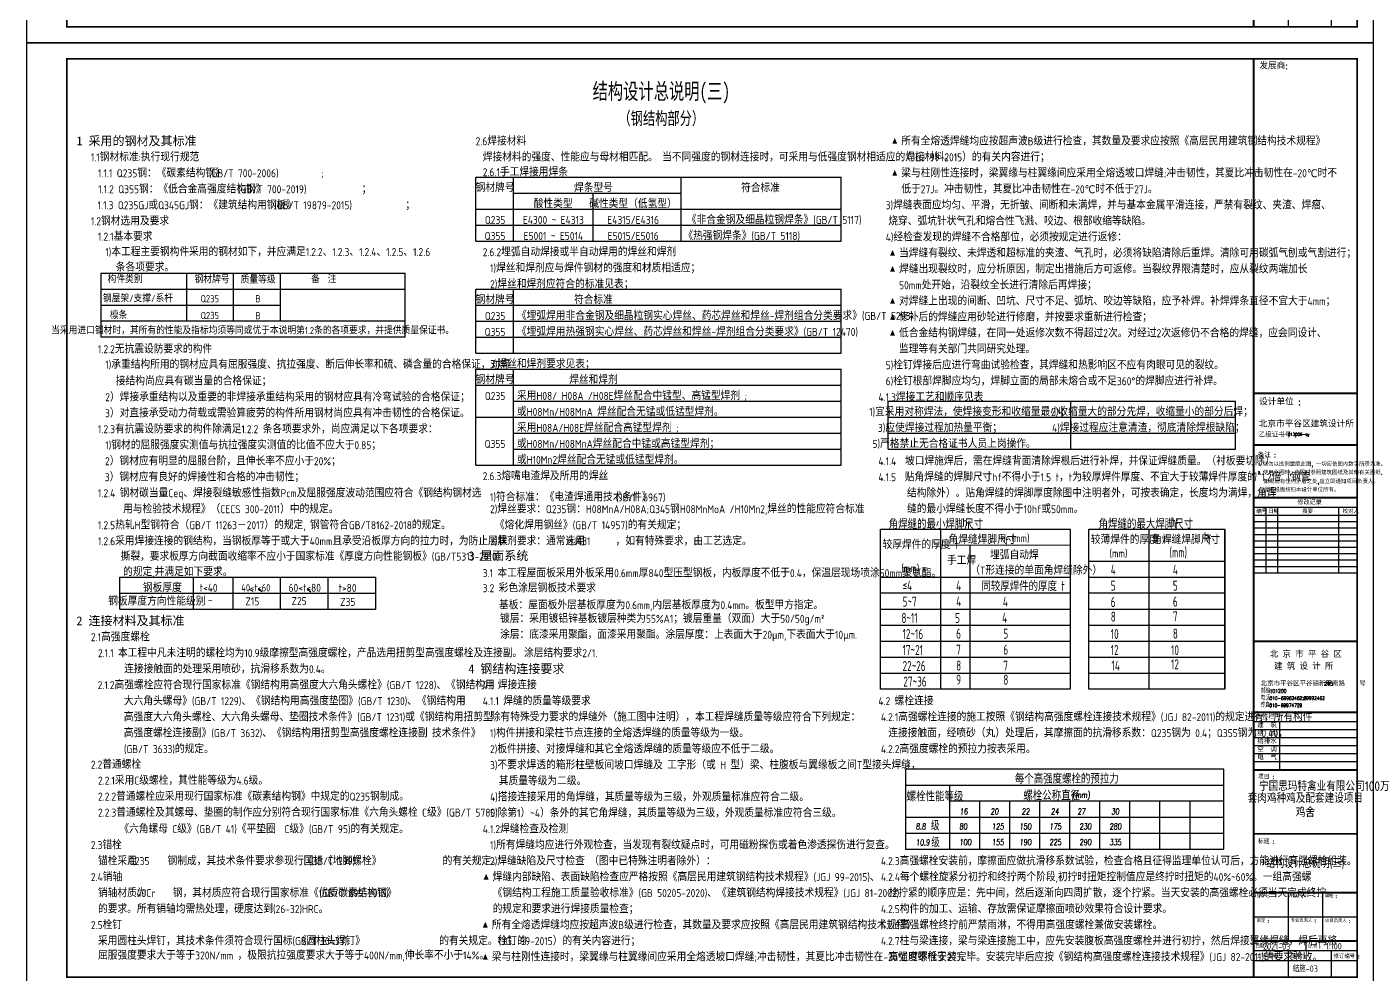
# Model space of a CAD drawing. Extents: x -159214 to 158333, y 7819 to 689505.
# Drawn here: x 24683 to 108783, y 446407 to 505619 of the extents above; entities that cross this region are included whole.
import ezdxf
from ezdxf.enums import TextEntityAlignment as Align

# ---------------------------------------------------------------- set-up
doc = ezdxf.new("R2010")
doc.units = 0
doc.header["$LTSCALE"] = 1000
doc.layers.get('0').update_dxf_attribs({"linetype": 'CONTINUOUS'})
for name, color, linetype in [('1邓-STWM_WJ_THICK', 2, 'CONTINUOUS'), ('BIAOGE-1', 7, 'CONTINUOUS'), ('BIAOGE-HZ2', 7, 'CONTINUOUS'), ('d-檩条布置', 7, 'CONTINUOUS'), ('HZ', 7, 'CONTINUOUS'), ('MOUNT', 3, 'CONTINUOUS'), ('PUB_DWGN', 7, 'CONTINUOUS'), ('PUB_TEXT', 7, 'CONTINUOUS'), ('PUB_TITLE', 4, 'CONTINUOUS'), ('SM-HZ4', 3, 'CONTINUOUS')]:
    doc.layers.add(name, color=color, linetype=linetype)
doc.layers.add('S-ANNO-TEXT', color=7, linetype='CONTINUOUS', lineweight=0)
doc.styles.add('-GBCBIGGBENOR', font='GBENOR.shx', dxfattribs={"bigfont": 'GBCBIG.shx'})
doc.styles.add('-黑体', font='SIMHEI.TTF')
doc.styles.add('H', font='simplex_.ttf', dxfattribs={"width": 0.75})
doc.styles.add('HZTXT', font='romans', dxfattribs={"bigfont": 'hztxt'})
doc.styles.add('R', font='ROMAND', dxfattribs={"width": 0.7, "oblique": 10})
doc.styles.add('title_font', font='GBENOR.shx', dxfattribs={"bigfont": 'GBCBIG.shx'})
doc.styles.add('TKHZ', font='simplex.shx', dxfattribs={"bigfont": 'hztxt.shx'})
doc.styles.add('TKHZ1', font='romant.shx', dxfattribs={"bigfont": 'hzst.shx'})
doc.styles.add('TSSD_Dimension', font='tssdeng.shx', dxfattribs={"width": 0.7, "bigfont": 'Hztxt.shx'})
doc.styles.add('TSSD_NORM', font='tssdeng.shx', dxfattribs={"bigfont": 'hztxt.shx'})

# ---------------------------------------------------------------- blocks, each defined once
blk = doc.blocks.new('A1结构')
at = {"layer": 'MOUNT', "color": 5, "linetype": 'Continuous'}
for p, q in [((766.38, -583.57), (766.38, -10)), ((766.78, -583.57), (766.78, -10)), ((766.78, -218.72), (831, -218.72)), ((766.78, -219.12), (831, -219.12)), ((766.78, -251.06), (831, -251.06)), ((766.78, -251.46), (831, -251.46)), ((766.78, -284.05), (831, -284.05)), ((766.78, -284.45), (831, -284.45)), ((766.78, -373.84), (831, -373.84)), ((766.78, -374.24), (831, -374.24)), ((766.78, -418.27), (831, -418.27)), ((766.78, -418.67), (831, -418.67)), ((766.78, -454.14), (831, -454.14)), ((766.78, -454.54), (831, -454.54)), ((831, -494.34), (766.78, -494.34)), ((831, -494.74), (766.78, -494.74)), ((831, -531.2), (766.78, -531.2)), ((831, -531.6), (766.78, -531.6)), ((831, -561.4), (766.78, -561.4)), ((831, -561.68), (766.78, -561.68)), ((831, -567.68), (766.78, -567.68))]:
    blk.add_line(p, q, dxfattribs=at)
at = {"layer": 'MOUNT', "color": 4, "linetype": 'Continuous'}
for p, q in [((766.78, -290.24), (831, -290.24)), ((766.78, -295.24), (831, -295.24))]:
    blk.add_line(p, q, dxfattribs=at)
at = {"layer": 'MOUNT', "color": 3, "linetype": 'Continuous'}
for p, q in [((774.22, -331.24), (774.22, -290.24)), ((781.49, -331.24), (781.49, -290.24)), ((819.67, -331.24), (819.67, -290.24)), ((766.78, -299.24), (831, -299.24)), ((766.78, -303.24), (831, -303.24)), ((766.78, -307.24), (831, -307.24)), ((766.78, -311.24), (831, -311.24)), ((766.78, -315.24), (831, -315.24)), ((766.78, -319.24), (831, -319.24)), ((766.78, -323.24), (831, -323.24)), ((766.78, -327.24), (831, -327.24)), ((766.78, -331.24), (831, -331.24))]:
    blk.add_line(p, q, dxfattribs=at)
at = {"layer": 'MOUNT', "color": 3}
for p, q in [((766.78, -424.21), (831, -424.21)), ((782.59, -423.81), (782.59, -453.74)), ((766.78, -429.21), (831, -429.21)), ((766.78, -434.21), (831, -434.21)), ((766.78, -439.21), (831, -439.21)), ((766.78, -444.21), (831, -444.21)), ((766.78, -449.21), (831, -449.21))]:
    blk.add_line(p, q, dxfattribs=at)
at = {"layer": 'MOUNT', "color": 2, "linetype": 'Continuous'}
for p, q in [((788.19, -561.4), (788.19, -531.6)), ((809.59, -561.4), (809.59, -531.6)), ((831, -546.5), (766.78, -546.5)), ((798.89, -561.68), (798.89, -567.68)), ((788.19, -583.57), (788.19, -567.68)), ((814.93, -583.57), (814.93, -567.68)), ((831, -573.73), (766.78, -573.73))]:
    blk.add_line(p, q, dxfattribs=at)
at = {"layer": 'PUB_TITLE'}
blk.add_lwpolyline([(0, -594), (0, 0), (841, 0), (841, -594)], close=True, dxfattribs=at)
at = {"layer": 'PUB_TITLE', "const_width": 1}
blk.add_lwpolyline([(25, -584), (25, -10), (831, -10), (831, -584)], close=True, dxfattribs=at)
at = {"layer": 'MOUNT', "color": 3, "style": 'TKHZ'}
for s, height, p in [('发展商:', 4, (769.95, -16.36)), ('设计单位 :', 4, (769.8, -226.38)), ('备注 :', 3, (768.99, -259.12)), ('2.', 1.6, (769, -269.62)), ('1.', 1.6, (768.99, -264.46)), ('切勿以比例量度此图, 一切应依图内数字所示为准。', 2.5, (772.06, -264.57)), ('使用此图时, 应同时参照建筑图纸及其他有关图纸.', 2.5, (772.08, -269.83)), (' 如发现有任何矛盾之处,应立即通知项目负责人。 ', 2.5, (770.89, -275.39)), (' 此图纸版权归本设计单位所有。', 2.5, (770.93, -280.6)), ('修改记录', 2.8, (793.77, -288.71)), ('编号', 2.5, (767.98, -294.09)), ('日期', 2.5, (775.36, -294.11)), ('摘要', 2.5, (796.68, -294.09)), ('校对人', 2.5, (822.04, -294.09)), ('北京市平谷区平谷镇新平南路    号', 3, (770.76, -402.02)), ('项目 :', 2.685, (769.07, -460.14)), ('标题 :', 2.685, (769.07, -500.54)), ('设计 :', 2, (768.24, -534.4)), ('校对 :', 2, (789.62, -534.4)), ('审核 :', 2, (810.81, -534.4)), ('审定 :', 2, (768.29, -549.79)), ('专业负责人 :', 2, (789.56, -549.61)), ('项目负责人 :', 2, (810.98, -549.79)), ('日期 :', 2, (767.68, -565.83)), ('工程编号 :', 2.5, (767.96, -572.25)), ('图号 :', 2.5, (789.63, -572.25)), ('比例 :', 2, (800.5, -565.95)), ('修订编号 :', 2.5, (816.25, -572.25))]:
    blk.add_text(s, height=height, dxfattribs=at).set_placement(p)
at = {"layer": 'MOUNT', "color": 2, "style": 'TKHZ'}
for s, height, p in [('北京市平谷区建筑设计所 ', 4, (769.6, -240.25)), ('会签栏 :', 3, (767.47, -422.91))]:
    blk.add_text(s, height=height, dxfattribs=at).set_placement(p)
at = {"layer": 'MOUNT', "color": 4}
for s, height, style, p in [('乙级证书号 :', 3, 'TKHZ', (769.6, -246.46)), ('013056-sy', 1.767, 'TKHZ', (787.76, -245.58)), ('北 京 市 平 谷 区', 4, 'TKHZ1', (776.53, -384.21)), ('建  筑', 3, 'TKHZ', (768.68, -428.11)), ('结  构', 3, 'TKHZ', (768.68, -433.23)), ('给排水', 3, 'TKHZ', (768.68, -438.1)), ('空  调', 3, 'TKHZ', (768.68, -443.2)), ('电  气', 3, 'TKHZ', (768.68, -448.23))]:
    blk.add_text(s, height=height, dxfattribs=dict(at, style=style)).set_placement(p)
at = {"layer": 'MOUNT', "color": 4, "style": 'TKHZ1'}
blk.add_text('建 筑 设 计 所', height=4, dxfattribs=at).set_placement((797.65, -391.8), align=Align.CENTER)
at = {"layer": 'MOUNT', "color": 3, "style": 'TKHZ'}
for s, height, width, p in [('邮编:', 3, 0.72, (770.99, -406.53)), ('205', 2.3, 0.8, (810.63, -401.75)), ('传真:', 3, 0.72, (770.64, -415.39)), ('电话:', 3, 0.72, (770.76, -410.91)), ('010-69962462;89992462', 2.2, 0.72, (776.33, -410.71)), ('101200 ', 2.3, 0.8, (776.37, -406.36)), ('010-69974729', 2.2, 0.72, (776.22, -415.19))]:
    blk.add_text(s, height=height, dxfattribs=dict(at, width=width)).set_placement(p)
at = {"layer": 'MOUNT', "color": 4, "style": 'HZTXT'}
blk.add_attdef('00', (821.35, -580.37), '', height=2.2, dxfattribs=at)
at = {"layer": 'PUB_DWGN', "style": 'title_font'}
blk.add_text('宁国思玛特禽业有限公司100万', height=6, dxfattribs=at).set_placement((769.75, -467.63))
for tag, height, p in [('工程名称1', 6, (798.69, -475.05)), ('工程名称2', 6, (798.69, -483.99)), ('图号', 4, (798.69, -580.71))]:
    blk.add_attdef(tag, text='', height=height, dxfattribs=at).set_placement(p, align=Align.CENTER)
at = {"layer": 'PUB_TEXT', "style": '-GBCBIGGBENOR'}
for tag, height, p in [('图名1', 5.66, (798.69, -515.75)), ('图名2', 5.66, (799.16, -522.03)), ('日期', 4, (780.76, -566.9)), ('比例', 4, (816.49, -566.69))]:
    blk.add_attdef(tag, text='', height=height, dxfattribs=at).set_placement(p, align=Align.CENTER)
blk = doc.blocks.new('钢结构说明')
for p, q in [((28052, -8400), (50862, -8400)), ((28052, -12400), (28052, -8400)), ((30392, -12400), (30392, -8400)), ((40871, -12400), (40871, -8400)), ((50862, -12400), (50862, -8400)), ((30392, -9400), (40871, -9400)), ((35380, -12400), (35380, -9400)), ((28052, -10400), (50862, -10400)), ((28052, -11400), (50862, -11400)), ((28052, -12400), (50862, -12400)), ((4633, -18400), (4633, -14400)), ((4633, -14400), (23625, -14400)), ((4633, -14400), (23625, -14400)), ((4633, -18400), (4633, -14400)), ((9983, -17400), (9983, -14400)), ((12914, -17400), (12914, -14400)), ((15845, -17400), (15845, -14400)), ((23625, -18400), (23625, -14400)), ((4633, -15400), (23625, -15400)), ((28052, -15400), (50862, -15400)), ((28052, -19400), (28052, -15400)), ((30392, -19400), (30392, -15400)), ((50862, -19400), (50862, -15400)), ((4633, -16400), (15845, -16400)), ((28052, -16400), (50862, -16400)), ((23625, -17400), (4633, -17400)), ((28052, -17400), (50862, -17400)), ((23625, -18400), (4633, -18400)), ((28052, -18400), (50862, -18400)), ((28052, -19400), (50862, -19400)), ((28052, -20400), (50862, -20400)), ((28052, -26400), (28052, -20400)), ((30392, -26400), (30392, -20400)), ((50862, -26400), (50862, -20400)), ((28052, -21400), (50862, -21400)), ((30392, -22400), (50862, -22400)), ((53815, -22400), (75515, -22400)), ((53815, -25400), (53815, -22400)), ((65220, -25400), (65220, -22400)), ((75515, -25400), (75515, -22400)), ((28052, -23400), (50862, -23400)), ((53815, -23400), (75515, -23400)), ((30392, -24400), (50862, -24400)), ((53815, -24400), (75515, -24400)), ((30392, -25400), (50862, -25400)), ((53815, -25400), (75515, -25400)), ((28052, -26400), (50862, -26400)), ((5795, -33400), (21805, -33400)), ((5795, -35400), (5795, -33400)), ((10399, -35400), (10399, -33400)), ((12875, -35400), (12875, -33400)), ((15852, -35400), (15852, -33400)), ((18828, -35400), (18828, -33400)), ((21805, -35400), (21805, -33400)), ((5795, -34400), (21805, -34400)), ((14446, -34143), (14692, -34304)), ((17501, -34148), (17747, -34309)), ((5795, -35400), (21805, -35400))]:
    blk.add_line(p, q)
at = {"layer": 'BIAOGE-1'}
for p, q in [((57078, -30400), (57078, -40400)), ((70086, -30400), (70086, -40400)), ((58919, -40400), (58919, -31400)), ((66336, -33400), (74842, -33400)), ((65180, -34400), (53328, -34400)), ((74842, -34400), (66336, -34400)), ((53328, -35400), (65180, -35400)), ((66336, -35400), (74842, -35400)), ((53328, -36400), (65180, -36400)), ((66336, -36400), (74842, -36400)), ((53328, -37400), (65180, -37400)), ((66336, -37400), (74842, -37400)), ((53328, -38400), (65180, -38400)), ((66336, -38400), (74842, -38400)), ((53328, -39400), (65180, -39400)), ((66336, -39400), (74842, -39400)), ((57642, -46400), (57642, -50400)), ((74767, -47400), (57642, -47400)), ((59517, -47400), (59517, -50400)), ((61392, -47400), (61392, -50400)), ((63267, -47400), (63267, -50400)), ((65142, -47400), (65142, -50400)), ((67017, -47400), (67017, -50400)), ((68892, -47400), (68892, -50400)), ((70767, -47400), (70767, -50400)), ((72642, -47400), (72642, -50400)), ((54892, -49400), (74767, -49400))]:
    blk.add_line(p, q, dxfattribs=at)
at = {"layer": 'BIAOGE-1', "color": 6}
for p, q in [((66336, -32400), (74842, -32400)), ((53328, -33400), (65180, -33400)), ((54892, -46400), (74767, -46400)), ((54892, -48400), (74767, -48400))]:
    blk.add_line(p, q, dxfattribs=at)
for points in [[(53328, -30400), (65180, -30400), (65180, -40400), (53328, -40400)], [(66336, -30400), (74842, -30400), (74842, -40400), (66336, -40400)], [(74842, -30400), (74842, -30400), (74842, -40400), (74842, -40400)], [(54892, -50400), (74767, -50400), (74767, -45400), (54892, -45400)]]:
    blk.add_lwpolyline(points, close=True, dxfattribs=at)
at = {"layer": 'S-ANNO-TEXT'}
for p, q in [((57078, -31400), (65180, -31400)), ((13893, -34141), (14140, -34302))]:
    blk.add_line(p, q, dxfattribs=at)
at = {"style": '-黑体', "width": 0.7}
for s, height, p in [('结构设计总说明(三)', 1000, (39633, -3078)), ('（钢结构部分）', 800, (39633, -4699))]:
    blk.add_text(s, height=height, dxfattribs=at).set_placement(p, align=Align.MIDDLE)
at = {"style": 'TSSD_NORM', "width": 0.9}
for s, p in [('构件类别', (6136, -14779)), ('钢材牌号', (11565, -14791)), ('质量等级', (14443, -14805)), ('备  注', (18545, -14784)), ('钢屋架/支撑/系杆', (6936, -15980)), ('Q235', (11425, -15991)), ('B', (14443, -15994)), ('檩条', (5726, -17028)), ('Q235', (11425, -17038)), ('B', (14443, -17052)), ('当采用进口钢材时，其所有的性能及指标均须等同或优于本说明第1.2条的各项要求，并提供质量保证书。', (14099, -17981))]:
    blk.add_text(s, height=450, dxfattribs=at).set_placement(p, align=Align.MIDDLE_CENTER)
at = {"insert": (14299, -34059), "char_height": 450, "attachment_point": 5, "style": 'TSSD_NORM'}
blk.add_mtext('\\W0.900000x;40<t<60', dxfattribs=at)
at = {"layer": 'BIAOGE-HZ2', "color": 3, "style": 'R', "oblique": 5, "width": 0.7}
for s, p in [('(mm)', (65325, -47196)), ('16', (58280, -48230)), ('20', (60208, -48230)), ('22', (62150, -48230)), ('24', (63978, -48230)), ('27', (65635, -48230)), ('30', (67748, -48230)), ('8.8', (55533, -49171)), ('80', (58254, -49171)), ('125', (60287, -49171)), ('150', (62004, -49171)), ('175', (63879, -49171)), ('230', (65754, -49171)), ('280', (67629, -49171)), ('10.9', (55533, -50171)), ('100', (58254, -50153)), ('155', (60287, -50153)), ('190', (62004, -50153)), ('225', (63879, -50153)), ('290', (65754, -50153)), ('335', (67629, -50153))]:
    blk.add_text(s, height=375, dxfattribs=at).set_placement(p)
at = {"layer": 'HZ', "style": 'TSSD_Dimension', "width": 0.7}
for s, height, p in [('角焊缝的最小焊脚尺寸 ', 625, (53837, -30380)), ('角焊缝的最大焊脚尺寸', 625, (66952, -30373)), ('h', 625, (71472, -30256)), ('f', 625, (71698, -30431)), ('h', 625, (73535, -31195)), ('f', 625, (73761, -31370)), ('(mm)', 625, (71380, -32161)), ('4', 625, (67712, -33240)), ('4', 625, (71592, -33240)), ('≤4', 625, (54704, -34240)), ('4', 625, (58054, -34240)), ('同较厚焊件的厚度 t', 625, (59630, -34267)), ('5', 625, (67712, -34240)), ('5', 625, (71592, -34240)), ('5~7', 625, (54704, -35240)), ('4', 625, (58054, -35227)), ('4', 625, (60971, -35240)), ('6', 625, (67712, -35266)), ('6', 625, (71592, -35240)), ('8~11', 625, (54632, -36265)), ('5', 625, (57982, -36265)), ('4', 625, (60927, -36252)), ('8', 625, (67712, -36179)), ('7', 625, (71592, -36167)), ('12~16', 625, (54704, -37266)), ('6', 625, (58054, -37240)), ('5', 625, (60999, -37240)), ('10', 625, (67712, -37266)), ('8', 625, (71592, -37240)), ('17~21', 625, (54704, -38266)), ('7', 625, (58054, -38240)), ('6', 625, (60999, -38240)), ('12', 625, (67712, -38266)), ('10', 625, (71479, -38277)), ('22~26', 625, (54704, -39266)), ('8', 625, (58054, -39240)), ('7', 625, (60999, -39240)), ('14', 625, (67761, -39238)), ('12', 625, (71479, -39159)), ('9', 625, (58054, -40121)), ('8', 625, (60999, -40121)), ('27~36', 625, (54753, -40238)), (' 每个高强度螺栓的预拉力', 625, (61451, -46303)), ('螺栓性能等级', 625, (54960, -47408)), ('螺栓公称直径', 625, (62251, -47351)), ('级', 562, (56477, -49229)), ('级', 562, (56502, -50278))]:
    blk.add_text(s, height=height, dxfattribs=at).set_placement(p)
at = {"layer": 'S-ANNO-TEXT', "color": 2, "style": '-黑体'}
for s, p in [('1 采用的钢材及其标准', (3097, -6400)), ('3 屋面系统', (27578, -32333)), ('2 连接材料及其标准', (3097, -36400)), ('4 钢结构连接要求', (27578, -39400))]:
    blk.add_text(s, height=550, dxfattribs=at).set_placement(p)
at = {"layer": 'S-ANNO-TEXT', "color": 6, "style": 'TSSD_NORM', "width": 0.9}
for s, p in [('2.6焊接材料', (28034, -6400)), ('1.1钢材标准:执行现行规范', (3996, -7400)), ('1.2钢材选用及要求', (3996, -11400)), ('2.1高强度螺栓', (3996, -37400)), ('4.1 焊接连接', (28478, -40400)), ('4.2 螺栓连接 ', (53195, -41400)), ('2.2普通螺栓', (3996, -45367)), ('2.3锚栓', (3996, -50400)), ('2.4销轴', (3996, -52400)), ('2.5栓钉', (3996, -55400))]:
    blk.add_text(s, height=500, dxfattribs=at).set_placement(p)
at = {"layer": 'S-ANNO-TEXT', "style": 'TSSD_NORM', "width": 0.9}
for s, p in [('所有全熔透焊缝均应按超声波B级进行检查，其数量及要求应按照《高层民用建筑钢结构技术规程》             ', (54626, -6400)), ('焊接材料的强度、性能应与母材相匹配。 当不同强度的钢材连接时，可采用与低强度钢材相适应的焊接材料。 ', (28478, -7400)), ('（JGJ 99-2015）的有关内容进行；', (54626, -7400)), ('1.1.1 Q235钢：《碳素结构钢》                      ;           ', (4440, -8400)), ('2.6.1手工焊接用焊条', (28478, -8333)), ('梁与柱刚性连接时，梁翼缘与柱翼缘间应采用全熔透坡口焊缝;冲击韧性，其夏比冲击韧性在-20℃时不', (54626, -8400)), ('1.1.2 Q355钢：《低合金高强度结构钢》                      ；               ', (4452, -9400)), ('低于27J。冲击韧性，其夏比冲击韧性在-20℃时不低于27J。', (54626, -9400)), ('1.1.3 Q235GJ或Q345GJ钢：《建筑结构用钢板》                         ；                            ', (4420, -10400)), ('3)焊缝表面应均匀、平滑，无折皱、间断和未满焊，并与基本金属平滑连接，严禁有裂纹、夹渣、焊瘤、', (53651, -10400)), ('《非合金钢及细晶粒钢焊条》(GB/T 5117)', (41227, -11318)), ('烧穿、弧坑针状气孔和熔合性飞溅、咬边、根部收缩等缺陷。', (53815, -11400)), ('1.2.1基本要求', (4440, -12362)), ('4)经检查发现的焊缝不合格部位，必须按规定进行返修：', (53651, -12400)), ('1)本工程主要钢构件采用的钢材如下，并应满足1.2.2、1.2.3、1.2.4、1.2.5、1.2.6', (4896, -13325)), ('2.6.2埋弧自动焊接或半自动焊用的焊丝和焊剂 ', (28478, -13333)), ('当焊缝有裂纹、未焊透和超标准的夹渣、气孔时，必须将缺陷清除后重焊。清除可用碳弧气刨或气割进行；', (54487, -13400)), ('条各项要求。', (5554, -14284)), ('1)焊丝和焊剂应与焊件钢材的强度和材质相适应；', (28933, -14333)), ('焊缝出现裂纹时，应分析原因，制定出措施后方可返修。当裂纹界限清楚时，应从裂纹两端加长', (54487, -14400)), ('2)焊丝和焊剂应符合的标准见表；', (28933, -15333)), ('50mm处开始，沿裂纹全长进行清除后再焊接；', (54487, -15400)), ('对焊缝上出现的间断、凹坑、尺寸不足、弧坑、咬边等缺陷，应予补焊。补焊焊条直径不宜大于4mm；', (54487, -16400)), ('《埋弧焊用非合金钢及细晶粒钢实心焊丝、药芯焊丝和焊丝-焊剂组合分类要求》(GB/T 5293)', (30613, -17318)), ('修补后的焊缝应用砂轮进行修磨，并按要求重新进行检查；', (54487, -17400)), ('《埋弧焊用热强钢实心焊丝、药芯焊丝和焊丝-焊剂组合分类要求》(GB/T 12470)', (30613, -18318)), ('低合金结构钢焊缝，在同一处返修次数不得超过2次。对经过2次返修仍不合格的焊缝，应会同设计、', (54487, -18400)), ('1.2.2无抗震设防要求的构件', (4440, -19400)), ('监理等有关部门共同研究处理。', (54487, -19400)), ('1)承重结构所用的钢材应具有屈服强度、抗拉强度、断后伸长率和硫、磷含量的合格保证，对焊', (4896, -20362)), ('3)焊丝和焊剂要求见表；', (28933, -20333)), ('5)栓钉焊接后应进行弯曲试验检查，其焊缝和热影响区不应有肉眼可见的裂纹。', (53651, -20400)), ('接结构尚应具有碳当量的合格保证；', (5554, -21400)), ('6)栓钉根部焊脚应均匀，焊脚立面的局部未熔合或不足360%%D的焊脚应进行补焊。', (53651, -21400)), ('2）焊接承重结构以及重要的非焊接承重结构采用的钢材应具有冷弯试验的合格保证；', (4896, -22400)), ('采用H08/ H08A /H08E焊丝配合中锰型、高锰型焊剂 ; ', (30613, -22318)), ('4.1.3焊接工艺和顺序见表', (53195, -22400)), ('3）对直接承受动力荷载或需验算疲劳的构件所用钢材尚应具有冲击韧性的合格保证。', (4881, -23400)), ('或H08Mn/H08MnA 焊丝配合无锰或低锰型焊剂。', (30613, -23318)), ('1.2.3有抗震设防要求的构件除满足1.2.2 条各项要求外，尚应满足以下各项要求： ', (4440, -24400)), ('采用H08A/H08E焊丝配合高锰型焊剂 ;  ', (30613, -24318)), ('1)钢材的屈服强度实测值与抗拉强度实测值的比值不应大于0.85；', (4896, -25400)), ('或H08Mn/H08MnA焊丝配合中锰或高锰型焊剂；', (30613, -25318)), ('2）钢材应有明显的屈服台阶，且伸长率不应小于20%%%；', (4881, -26400)), ('或H10Mn2焊丝配合无锰或低锰型焊剂。', (30613, -26318)), ('4.1.4  坡口焊施焊后，需在焊缝背面清除焊根后进行补焊，并保证焊缝质量。（衬板要切除）', (53195, -26400)), ('3）钢材应有良好的焊接性和合格的冲击韧性；', (4865, -27400)), ('2.6.3熔嘴电渣焊及所用的焊丝', (28478, -27333)), ('4.1.5  贴角焊缝的焊脚尺寸hf不得小于1.5 t，t为较厚焊件厚度、不宜大于较薄焊件厚度的 1.2倍（钢管', (53195, -27400)), ('1.2.4 钢材碳当量Ceq、焊接裂缝敏感性指数Pcm及屈服强度波动范围应符合《钢结构钢材选', (4440, -28400)), ('1)符合标准：《电渣焊通用技术条件》', (28933, -28648)), ('结构除外）。贴角焊缝的焊脚厚度除图中注明者外，可按表确定，长度均为满焊，角焊', (54982, -28400)), ('用与检验技术规程》（CECS 300-2011）中的规定。', (6009, -29400)), ('2)焊丝要求：Q235钢：H08MnA/H08A;Q345钢H08MnMoA /H10Mn2,焊丝的性能应符合标准', (28933, -29400)), ('缝的最小焊缝长度不得小于10hf或50mm。', (54982, -29400)), ('1.2.5热轧H型钢符合（GB/T 11263－2017）的规定, 钢管符合GB/T8162-2018的规定。', (4440, -30400)), ('《熔化焊用钢丝》(GB/T 14957)的有关规定；', (29239, -30400)), ('h', (58451, -30202)), ('f', (58710, -30377)), ('1.2.6采用焊接连接的钢结构，当钢板厚等于或大于40mm且承受沿板厚方向的拉力时，为防止层状 ', (4440, -31400)), ('3)焊剂要求：通常选用       ，如有特殊要求，由工艺选定。', (28933, -31400)), ('较厚焊件的厚度 t', (53456, -31623)), ('角焊缝焊脚尺寸  ', (57573, -31315)), ('h', (60813, -31195)), ('f', (61091, -31370)), ('(mm)', (61512, -31211)), ('较薄焊件的厚度 t', (66464, -31315)), ('角焊缝焊脚尺寸  ', (70295, -31315)), ('撕裂，要求板厚方向截面收缩率不应小于国家标准《厚度方向性能钢板》(GB/T5313-2010)', (5853, -32362)), ('埋弧自动焊', (60174, -32272)), ('(mm)', (67630, -32161)), ('的规定,并满足如下要求。', (6009, -33325)), ('(mm)', (54622, -33090)), ('手工焊', (57480, -32613)), ('（T形连接的单面角焊缝除外）', (58934, -33236)), ('-', (11304, -35043)), ('2.1.1 本工程中凡未注明的螺栓均为10.9级摩擦型高强度螺栓，产品选用扭剪型高强度螺栓及连接副。', (4440, -38400)), ('连接接触面的处理采用喷砂，抗滑移系数为0.4。', (6078, -39400)), ('2.1.2高强螺栓应符合现行国家标准《钢结构用高强度大六角头螺栓》(GB/T 1228)、《钢结构用', (4420, -40400)), ('大六角头螺母》(GB/T 1229)、《钢结构用高强度垫圈》(GB/T 1230)、《钢结构用', (6058, -41400)), ('4.1.1 焊缝的质量等级要求', (28478, -41400)), ('高强度大六角头螺栓、大六角头螺母、垫圈技术条件》(GB/T 1231)或《钢结构用扭剪型', (6058, -42400)), ('除有特殊受力要求的焊缝外（施工图中注明），本工程焊缝质量等级应符合下列规定：', (28979, -42400)), ('4.2.1高强螺栓连接的施工按照《钢结构高强度螺栓连接技术规程》(JGJ 82-2011)的规定进行，所有构件   ', (53352, -42400)), ('高强度螺栓连接副》(GB/T 3632)、《钢结构用扭剪型高强度螺栓连接副 技术条件》', (6058, -43400)), ('1)构件拼接和梁柱节点连接的全熔透焊缝的质量等级为一级。', (28933, -43400)), ('连接接触面，经喷砂（丸）处理后，其摩擦面的抗滑移系数：Q235钢为 0.4；Q355钢为 0.40；     ', (53815, -43400)), ('(GB/T 3633)的规定。', (6058, -44400)), ('2)板件拼接、对接焊缝和其它全熔透焊缝的质量等级应不低于二级。', (28933, -44400)), ('4.2.2高强度螺栓的预拉力按表采用。', (53352, -44400)), ('3)不要求焊透的箱形柱壁板间坡口焊缝及 工字形（或 H 型）梁、柱腹板与翼缘板之间T型接头焊缝，', (28933, -45400)), ('2.2.1采用C级螺栓，其性能等级为4.6级。', (4440, -46367)), ('  其质量等级为二级。', (28933, -46400)), ('2.2.2普通螺栓应采用现行国家标准《碳素结构钢》中规定的Q235钢制成。', (4440, -47367)), ('4)搭接连接采用的角焊缝，其质量等级为三级，外观质量标准应符合二级。', (28933, -47400)), ('2.2.3普通螺栓及其螺母、垫圈的制作应分别符合现行国家标准《六角头螺栓 C级》(GB/T 5780)', (4440, -48367)), ('5)除第1）~4）条外的其它角焊缝，其质量等级为三级，外观质量标准应符合三级。', (28933, -48400)), ('《六角螺母 C级》(GB/T 41)《平垫圈  C级》(GB/T 95)的有关规定。', (5773, -49400)), ('4.1.2焊缝检查及检测', (28478, -49400)), ('1)所有焊缝均应进行外观检查，当发现有裂纹疑点时，可用磁粉探伤或着色渗透探伤进行复查。', (28933, -50400)), ('锚栓采用       钢制成，其技术条件要求参现行国标《地脚螺栓》              的有关规定。', (4440, -51400)), ('2)焊缝缺陷及尺寸检查 （图中已特殊注明者除外）：', (28933, -51400)), ('4.2.3高强螺栓安装前，摩擦面应做抗滑移系数试验，检查合格且征得监理单位认可后，方能进行高强螺栓组装。', (53352, -51400)), ('焊缝内部缺陷、表面缺陷检查应严格按照《高层民用建筑钢结构技术规程》(JGJ 99-2015)、', (29097, -52400)), ('4.2.4每个螺栓旋紧分初拧和终拧两个阶段,初拧时扭矩控制值应是终拧时扭矩的40%%%~60%%%。一组高强螺', (53351, -52400)), ('销轴材质为      钢，其材质应符合现行国家标准《优质碳素结构钢》             ', (4440, -53400)), ('《钢结构工程施工质量验收标准》(GB 50205-2020)、《建筑钢结构焊接技术规程》(JGJ 81-2002) ', (29097, -53400)), ('栓拧紧的顺序应是：先中间，然后逐渐向四周扩散，逐个拧紧。当天安装的高强螺栓必须当天完成终拧。', (53831, -53400)), ('的要求。所有销轴均需热处理，硬度达到(26-32)HRC。', (4440, -54400)), ('的规定和要求进行焊接质量检查；', (29097, -54400)), ('4.2.5构件的加工、运输、存放需保证摩擦面喷砂效果符合设计要求。', (53351, -54400)), ('所有全熔透焊缝均应按超声波B级进行检查，其数量及要求应按照《高层民用建筑钢结构技术规程》             ', (29045, -55400)), ('4.2.6高强螺栓终拧前严禁雨淋，不得用高强度螺栓兼做安装螺栓。', (53351, -55400)), ('采用圆柱头焊钉，其技术条件须符合现行国标 《圆柱头焊钉》                 的有关规定。栓钉的', (4440, -56400)), ('（JGJ 99-2015）的有关内容进行；', (29045, -56400)), ('4.2.7柱与梁连接，梁与梁连接施工中，应先安装腹板高强度螺栓并进行初拧，然后焊接翼缘焊缝，焊后再将', (53351, -56400)), ('屈服强度要求大于等于320N/mm ，极限抗拉强度要求大于等于400N/mm,伸长率不小于14%%%。', (4440, -57298)), ('梁与柱刚性连接时，梁翼缘与柱翼缘间应采用全熔透坡口焊缝;冲击韧性，其夏比冲击韧性在-20℃时不低于27J。', (29045, -57400)), ('高强度螺栓安装完毕。安装完毕后应按《钢结构高强度螺栓连接技术规程》(JGJ 82-2011)的要求验收。', (53831, -57400))]:
    blk.add_text(s, height=500, dxfattribs=at).set_placement(p)
at = {"layer": 'S-ANNO-TEXT', "color": 2, "style": 'TSSD_NORM', "width": 0.9}
for s, p in [('(GB/T 700-2006)    ', (11376, -8400)), ('(GB/T 700-2019)    ', (13196, -9400)), ('(GB/T 19879-2015)', (15457, -10400)), ('(JB/T 6967)', (36785, -28665)), ('HJ431', (33737, -31400)), ('Q235', (6374, -51400)), ('(GB/T 799)', (17608, -51400)), ('40Cr', (6841, -53400)), ('(GB/T 699-2015)', (18266, -53400)), ('(GB/T 10433)', (16590, -56400))]:
    blk.add_text(s, height=500, dxfattribs=at).set_placement(p)
at = {"layer": 'S-ANNO-TEXT', "style": 'TSSD_NORM', "width": 0.9}
for s, p in [('钢材牌号', (29245, -9068)), ('焊条型号', (35396, -9068)), ('符合标准', (45828, -9076)), ('酸性类型', (32876, -10068)), ('碱性类型（低氢型）', (37864, -10068)), ('Q235', (29245, -11068)), ('E4300 ~ E4313', (32889, -11068)), ('E4315/E4316', (37877, -11068)), ('《热强钢焊条》(GB/T 5118)', (44656, -12068)), ('Q355', (29245, -12068)), ('E5001 ~ E5014', (32889, -12068)), ('E5015/E5016', (37877, -12068)), ('钢材牌号', (29245, -16068)), ('符合标准', (35396, -16068)), ('Q235', (29245, -17068)), ('Q355', (29245, -18068)), ('钢材牌号', (29245, -21068)), ('焊丝和焊剂', (35396, -21068)), ('Q235', (29245, -22068)), ('1)宜采用对称焊法，使焊接变形和收缩量最小；', (58880, -23068)), ('2)收缩量大的部分先焊，收缩量小的部分后焊；', (70285, -23068)), ('3)应使焊接过程加热量平衡；', (57045, -24068)), ('4)焊接过程应注意清渣，彻底清除焊根缺陷；', (70060, -24068)), ('Q355', (29245, -25068)), ('5)严格禁止无合格证书人员上岗操作。', (57927, -25068)), ('钢板厚度', (8460, -34068)), ('t<40', (11347, -34063)), ('t>80', (20029, -34076)), ('钢板厚度方向性能级别', (8115, -34912)), ('Z15', (14082, -34917)), ('Z25', (17005, -34895)), ('Z35', (20046, -34945))]:
    blk.add_text(s, height=500, dxfattribs=at).set_placement(p, align=Align.MIDDLE_CENTER)
at = {"layer": 'S-ANNO-TEXT', "color": 1, "style": 'TSSD_NORM', "width": 0.9}
for s, p in [('3.1 本工程屋面板采用外板采用0.6mm厚840型压型钢板，内板厚度不低于0.4，保温层现场喷涂50mm聚氨酯。', (28478, -33400)), ('3.2 彩色涂层钢板技术要求', (28478, -34339)), ('基板：屋面板外层基板厚度为0.6mm,内层基板厚度为0.4mm。板型甲方指定。', (29493, -35400)), ('涂层结构要求2/1.', (31053, -38400))]:
    blk.add_text(s, height=500, dxfattribs=at).set_placement(p)
for s, p in [('镀层：采用镀铝锌基板镀层种类为55%%%A1；镀层重量（双面）大于50/50g/m\x8c2', (29559, -36400)), ('涂层：底漆采用聚酯，面漆采用聚酯。涂层厚度：上表面大于20μm,下表面大于10μm.', (29561, -37400))]:
    blk.add_text(s, height=500, dxfattribs=at).set_placement(p, align=Align.BOTTOM_LEFT)
at = {"layer": 'S-ANNO-TEXT', "insert": (17357, -34063), "char_height": 500, "attachment_point": 5, "style": 'TSSD_NORM'}
blk.add_mtext('\\W0.900000x;60<t<80', dxfattribs=at)
at = {"layer": 'SM-HZ4', "style": 'H', "width": 0.75}
for p in [(54053, -6308), (54053, -8308), (53914, -13308), (53914, -14308), (53914, -16308), (53914, -17308), (53914, -18308), (28524, -52308), (28472, -55308), (28472, -57308)]:
    blk.add_text('▲', height=315, dxfattribs=at).set_placement(p)

msp = doc.modelspace()

# ---------------------------------------------------------------- block references
at = {"layer": '1邓-STWM_WJ_THICK'}
msp.add_blockref('钢结构说明', (24682.6, 504618.8), dxfattribs=at)
at = {"layer": 'd-檩条布置', "xscale": 100, "yscale": 100, "zscale": 100}
msp.add_blockref('A1结构', (24682.6, 564018.8), dxfattribs=at)
at = {"layer": 'd-檩条布置'}
ref = msp.add_blockref('A1结构', (24682.6, 504618.8), dxfattribs=dict(at, xscale=100, yscale=100, zscale=100))
ref.add_attrib('图名1', '结构设计总说明(三)', dxfattribs={"layer": 'PUB_TEXT', "height": 565.71, "style": '-GBCBIGGBENOR'}).set_placement((104551.7, 453043.4), align=Align.CENTER)
ref.add_attrib('工程名称1', '套肉鸡种鸡及配套建设项目', dxfattribs={"layer": 'PUB_DWGN', "height": 600, "style": 'title_font'}).set_placement((104551.7, 457113.9), align=Align.CENTER)
ref.add_attrib('工程名称2', '鸡舍', dxfattribs={"layer": 'PUB_DWGN', "height": 600, "style": 'title_font'}).set_placement((104551.7, 456220), align=Align.CENTER)
ref.add_attrib('比例', '1:100', dxfattribs={"layer": 'PUB_TEXT', "height": 400, "style": '-GBCBIGGBENOR'}).set_placement((106331.4, 447949.7), align=Align.CENTER)
ref.add_attrib('日期', '2021-03', dxfattribs={"layer": 'PUB_TEXT', "height": 400, "style": '-GBCBIGGBENOR'}).set_placement((102759, 447928.6), align=Align.CENTER)
ref.add_attrib('图号', '结施-03', dxfattribs={"layer": 'PUB_DWGN', "height": 400, "style": 'title_font'}).set_placement((104551.7, 446547.8), align=Align.CENTER)

doc.saveas('drawing.dxf')
